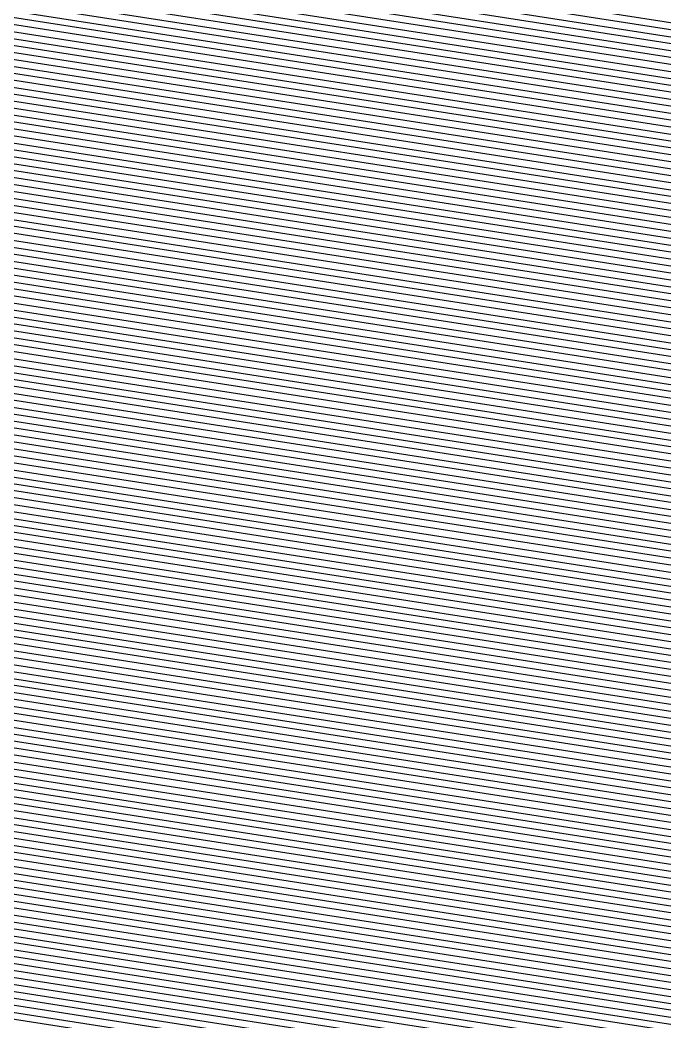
# Model space of a CAD drawing. Extents: x 7084 to 11035, y 13750 to 16729.
# Drawn here: x 8662.1 to 8705.5, y 13933.3 to 14000.7 of the extents above; entities that cross this region are included whole.
import ezdxf

# ---------------------------------------------------------------- set-up
doc = ezdxf.new("R2010")
doc.units = 0
doc.layers.add('Default', color=7, linetype='Continuous')

msp = doc.modelspace()

# ---------------------------------------------------------------- linework, layer by layer
at = {"layer": 'Default'}
for points in [[(10309.457, 16356.709), (10497.979, 16341.82), (10716.267, 16039.082), (10759.132, 15991.714), (10858.354, 15897.418), (10962.537, 15540.089), (10983.97, 15490.933), (10924.437, 15083.974), (10921.758, 15017.837), (10827.497, 14233.696), (10800.706, 14106.784), (10686.601, 13952.934), (10643.735, 13898.416), (10430.408, 13784.269), (10023.598, 13828.935), (9989.663, 13913.841), (9891.43, 13878.091), (9544.153, 13873.128), (9510.218, 13838.272), (9019.07, 13887.901), (8897.617, 13907.563), (8227.87, 14011.785)], [(10096.152, 16308.161), (10195.057, 16272.526), (10311.335, 16345.226), (10495.442, 16330.686), (10708.618, 16035.038), (10756.093, 15982.576), (10852.991, 15890.49), (10954.734, 15541.528), (10978.471, 15487.087), (10920.332, 15089.658), (10917.365, 15016.41), (10825.312, 14250.633), (10795.64, 14110.075), (10684.207, 13959.828), (10636.733, 13899.447), (10428.401, 13787.973), (10031.119, 13831.593), (9993.535, 13925.629), (9884.739, 13886.035), (9545.595, 13881.188), (9508.011, 13842.584), (9028.365, 13891.051), (8893.853, 13912.828), (8239.79, 14014.608)], [(10312.462, 16338.337), (10493.92, 16324.006), (10704.029, 16032.612), (10754.269, 15977.094), (10849.773, 15886.332), (10950.052, 15542.392), (10975.172, 15484.779), (10917.87, 15093.069), (10914.73, 15015.553), (10824.001, 14260.796), (10792.601, 14112.049), (10682.771, 13963.964), (10632.531, 13900.066), (10427.197, 13790.196), (10035.631, 13833.189), (9995.858, 13932.702), (9880.724, 13890.802), (9546.46, 13886.025), (9506.686, 13845.172), (9033.942, 13892.941), (8891.595, 13915.986), (8246.943, 14016.302)], [(8320.851, 14033.809), (8868.256, 13948.626), (9091.571, 13912.472), (9493.001, 13871.909), (9555.398, 13935.999), (9839.238, 13940.055), (10019.861, 14005.789), (10082.258, 13849.672), (10414.756, 13813.165), (10589.114, 13906.46), (10667.931, 14006.704), (10761.193, 14132.451), (10810.454, 14365.805), (10887.496, 15006.707), (10892.422, 15128.314), (10941.08, 15460.933), (10901.672, 15551.317), (10816.52, 15843.374), (10735.423, 15920.444), (10656.606, 16007.541), (10478.192, 16254.978), (10324.108, 16267.147)], [(10054.198, 16254.787), (10234.725, 16189.745), (10327.301, 16247.627), (10473.88, 16236.05), (10643.602, 16000.667), (10730.255, 15904.911), (10807.402, 15831.595), (10888.406, 15553.765), (10931.732, 15454.395), (10885.444, 15137.978), (10880.029, 15004.281), (10806.739, 14394.598), (10752.581, 14138.045), (10663.862, 14018.423), (10577.21, 13908.214), (10411.344, 13819.463), (10095.042, 13854.191), (10026.442, 14025.829), (9827.863, 13953.561), (9557.849, 13949.702), (9489.249, 13879.24), (9107.373, 13917.827), (8861.856, 13957.575), (8341.116, 14038.609)], [(10049.262, 16248.508), (10239.391, 16180.007), (10329.179, 16236.144), (10471.343, 16224.917), (10635.954, 15996.623), (10727.216, 15895.774), (10802.039, 15824.666), (10880.603, 15555.204), (10926.234, 15450.549), (10881.34, 15143.662), (10875.636, 15002.854), (10804.554, 14411.535), (10747.515, 14141.335), (10661.469, 14025.317), (10570.207, 13909.245), (10409.337, 13823.167), (10102.563, 13856.85), (10030.314, 14037.617), (9821.172, 13961.505), (9559.291, 13957.762), (9487.042, 13883.552), (9116.668, 13920.978), (8858.092, 13962.84), (8353.036, 14041.433)], [(8214.757, 14008.679), (8901.758, 13901.773), (9008.845, 13884.436), (9512.646, 13833.528), (9542.567, 13864.262), (9898.79, 13869.352), (9985.405, 13900.874), (10015.326, 13826.01), (10432.616, 13780.194), (10651.438, 13897.281), (10689.234, 13945.351), (10806.278, 14103.165), (10829.9, 14215.066), (10926.589, 15019.406), (10928.952, 15077.721), (10990.018, 15495.163), (10971.121, 15538.505), (10864.254, 15905.04), (10762.476, 16001.764), (10724.68, 16043.53)], [(8323.235, 14034.374), (8867.503, 13949.679), (9093.43, 13913.102), (9492.56, 13872.771), (9555.687, 13937.611), (9837.9, 13941.644), (10020.635, 14008.147), (10083.762, 13850.203), (10414.354, 13813.906), (10587.714, 13906.667), (10667.453, 14008.083), (10760.18, 14133.109), (10810.017, 14369.193), (10886.617, 15006.421), (10891.601, 15129.451), (10939.98, 15460.164), (10900.111, 15551.605), (10815.447, 15841.988), (10734.815, 15918.617), (10655.076, 16006.732)], [(10758.22, 15988.972), (10856.745, 15895.34), (10960.196, 15540.521), (10982.32, 15489.779), (10923.205, 15085.679), (10920.44, 15017.409), (10826.841, 14238.778), (10799.186, 14107.772), (10685.883, 13955.002), (10641.634, 13898.725), (10429.806, 13785.38), (10025.854, 13829.732), (9990.825, 13917.377), (9889.422, 13880.474), (9544.586, 13875.546), (9509.556, 13839.566), (9021.858, 13888.846), (8896.488, 13909.143), (8231.446, 14012.632)], [(8243.366, 14015.455), (8892.724, 13914.407), (9031.153, 13891.996), (9507.349, 13843.878), (9546.027, 13883.607), (9882.731, 13888.418), (9994.696, 13929.166), (10033.375, 13832.391), (10427.799, 13789.085), (10634.632, 13899.756), (10683.489, 13961.896), (10794.12, 14111.062), (10824.656, 14255.715), (10916.047, 15015.982), (10919.101, 15091.364), (10976.822, 15485.933), (10952.393, 15541.96), (10851.382, 15888.411), (10755.181, 15979.835)], [(10754.573, 15978.008), (10850.309, 15887.025), (10950.832, 15542.248), (10975.722, 15485.164), (10918.28, 15092.501), (10915.169, 15015.696), (10824.219, 14259.102), (10793.107, 14111.72), (10683.01, 13963.275), (10633.231, 13899.963), (10427.398, 13789.826), (10034.879, 13832.923), (9995.47, 13931.523), (9881.393, 13890.007), (9546.316, 13885.219), (9506.907, 13844.741), (9033.012, 13892.626), (8891.971, 13915.46), (8245.751, 14016.02)], [(8261.247, 14019.691), (8887.077, 13922.304), (9045.096, 13896.721), (9504.038, 13850.347), (9548.19, 13895.697), (9872.694, 13900.335), (10000.503, 13946.848), (10044.656, 13836.379), (10424.789, 13794.642), (10624.128, 13901.304), (10679.899, 13972.236), (10786.522, 14115.998), (10821.379, 14281.12), (10909.459, 15013.841), (10912.944, 15099.891), (10968.574, 15480.164), (10940.688, 15544.119), (10843.337, 15878.018), (10750.621, 15966.13)], [(8269.592, 14021.667), (8884.442, 13925.989), (9051.602, 13898.927), (9502.493, 13853.365), (9549.199, 13901.339), (9868.01, 13905.896), (10003.213, 13955.1), (10049.92, 13838.24), (10423.385, 13797.235), (10619.226, 13902.025), (10678.223, 13977.062), (10782.976, 14118.301), (10819.849, 14292.976), (10906.384, 15012.842), (10910.071, 15103.87), (10964.724, 15477.471), (10935.226, 15545.127), (10839.582, 15873.167), (10748.493, 15959.734)], [(10740.286, 15935.063), (10825.101, 15854.46), (10914.157, 15549.014), (10949.878, 15467.087), (10898.989, 15119.218), (10894.524, 15008.99), (10813.95, 14338.706), (10769.298, 14127.186), (10671.761, 13995.675), (10600.319, 13904.81), (10417.966, 13807.237), (10070.225, 13845.418), (10013.666, 13986.928), (9849.944, 13927.345), (9553.092, 13923.103), (9496.533, 13865.009), (9076.699, 13907.432), (8874.279, 13940.203), (8301.778, 14029.291)], [(10870.69, 15913.355), (10980.485, 15536.778), (10996.617, 15499.779), (10933.877, 15070.899), (10931.86, 15021.119), (10832.522, 14194.741), (10812.357, 14099.216), (10692.106, 13937.079), (10659.841, 13896.043), (10435.024, 13775.748), (10006.301, 13822.82), (9980.759, 13886.728), (9906.82, 13859.819), (9540.837, 13854.589), (9515.295, 13828.353), (8997.691, 13880.656), (8906.275, 13895.455), (8200.452, 14005.29)], [(8201.644, 14005.573), (8905.899, 13895.982), (8998.621, 13880.971), (9515.074, 13828.785), (9540.981, 13855.395), (9906.151, 13860.614), (9981.146, 13887.907), (10007.053, 13823.086), (10434.823, 13776.118), (10659.141, 13896.147), (10691.866, 13937.768), (10811.851, 14099.545), (10832.304, 14196.435), (10931.421, 15020.976), (10933.467, 15071.468), (10996.067, 15499.394), (10979.704, 15536.922), (10870.154, 15912.662)], [(10869.617, 15911.969), (10978.924, 15537.066), (10995.517, 15499.009), (10933.056, 15072.036), (10930.982, 15020.833), (10832.085, 14198.129), (10811.344, 14099.874), (10691.627, 13938.458), (10658.441, 13896.25), (10434.622, 13776.489), (10007.805, 13823.352), (9981.533, 13889.085), (9905.481, 13861.408), (9541.126, 13856.201), (9514.853, 13829.216), (8999.55, 13881.286), (8905.523, 13896.508), (8202.836, 14005.855)], [(10869.081, 15911.276), (10978.144, 15537.21), (10994.967, 15498.625), (10932.646, 15072.605), (10930.543, 15020.69), (10831.867, 14199.822), (10810.837, 14100.203), (10691.388, 13939.147), (10657.741, 13896.353), (10434.422, 13776.859), (10008.557, 13823.618), (9981.92, 13890.264), (9904.812, 13862.203), (9541.27, 13857.007), (9514.633, 13829.647), (9000.48, 13881.601), (8905.146, 13897.035), (8204.028, 14006.137)], [(8205.22, 14006.42), (8904.77, 13897.561), (9001.409, 13881.916), (9514.412, 13830.078), (9541.414, 13857.813), (9904.143, 13862.997), (9982.307, 13891.443), (10009.31, 13823.884), (10434.221, 13777.23), (10657.04, 13896.456), (10691.148, 13939.836), (10810.331, 14100.532), (10831.648, 14201.516), (10930.103, 15020.548), (10932.235, 15073.173), (10994.417, 15498.24), (10977.363, 15537.354), (10868.545, 15910.583)], [(10868.008, 15909.89), (10976.583, 15537.497), (10993.867, 15497.855), (10931.825, 15073.742), (10929.664, 15020.405), (10831.43, 14203.21), (10809.824, 14100.861), (10690.909, 13940.526), (10656.34, 13896.559), (10434.02, 13777.6), (10010.062, 13824.149), (9982.695, 13892.622), (9903.474, 13863.791), (9541.558, 13858.619), (9514.191, 13830.51), (9002.339, 13882.231), (8904.393, 13898.087), (8206.412, 14006.702)], [(10867.472, 15909.197), (10975.803, 15537.641), (10993.318, 15497.471), (10931.414, 15074.31), (10929.225, 15020.262), (10831.211, 14204.904), (10809.318, 14101.19), (10690.67, 13941.215), (10655.64, 13896.662), (10433.82, 13777.971), (10010.814, 13824.415), (9983.082, 13893.801), (9902.805, 13864.586), (9541.702, 13859.425), (9513.97, 13830.941), (9003.268, 13882.546), (8904.017, 13898.614), (8207.605, 14006.984)], [(10866.399, 15907.812), (10974.242, 15537.929), (10992.218, 15496.702), (10930.593, 15075.447), (10928.346, 15019.977), (10830.774, 14208.291), (10808.305, 14101.849), (10690.191, 13942.594), (10654.239, 13896.869), (10433.418, 13778.712), (10012.318, 13824.947), (9983.856, 13896.158), (9901.467, 13866.175), (9541.991, 13861.037), (9513.529, 13831.803), (9005.127, 13883.176), (8903.264, 13899.667), (8209.989, 14007.549)], [(10865.863, 15907.119), (10973.462, 15538.073), (10991.668, 15496.317), (10930.183, 15076.015), (10927.907, 15019.834), (10830.556, 14209.985), (10807.798, 14102.178), (10689.952, 13943.283), (10653.539, 13896.972), (10433.218, 13779.082), (10013.07, 13825.213), (9984.243, 13897.337), (9900.798, 13866.969), (9542.135, 13861.843), (9513.308, 13832.235), (9006.057, 13883.491), (8902.888, 13900.193), (8211.181, 14007.831)], [(8212.373, 14008.114), (8902.511, 13900.72), (9006.986, 13883.806), (9513.087, 13832.666), (9542.279, 13862.65), (9900.128, 13867.764), (9984.63, 13898.516), (10013.822, 13825.479), (10433.017, 13779.453), (10652.839, 13897.075), (10689.712, 13943.972), (10807.291, 14102.507), (10830.337, 14211.678), (10927.468, 15019.692), (10929.773, 15076.584), (10991.118, 15495.932), (10972.681, 15538.217), (10865.326, 15906.426)], [(10864.79, 15905.733), (10971.901, 15538.361), (10990.568, 15495.548), (10929.362, 15077.152), (10927.029, 15019.549), (10830.119, 14213.372), (10806.785, 14102.836), (10689.473, 13944.662), (10652.138, 13897.178), (10432.816, 13779.823), (10014.574, 13825.745), (9985.017, 13899.695), (9899.459, 13868.558), (9542.423, 13863.456), (9512.867, 13833.097), (9007.916, 13884.121), (8902.135, 13901.246), (8213.565, 14008.396)], [(10863.717, 15904.347), (10970.34, 15538.649), (10989.468, 15494.779), (10928.541, 15078.289), (10926.15, 15019.264), (10829.682, 14216.759), (10805.772, 14103.494), (10688.994, 13946.041), (10650.738, 13897.384), (10432.415, 13780.564), (10016.078, 13826.276), (9985.792, 13902.053), (9898.121, 13870.147), (9542.711, 13865.068), (9512.425, 13833.959), (9009.775, 13884.751), (8901.382, 13902.299), (8215.949, 14008.961)], [(8217.141, 14009.243), (8901.005, 13902.825), (9010.704, 13885.066), (9512.205, 13834.391), (9542.856, 13865.874), (9897.452, 13870.941), (9986.179, 13903.231), (10016.83, 13826.542), (10432.214, 13780.935), (10650.038, 13897.487), (10688.755, 13946.73), (10805.265, 14103.823), (10829.463, 14218.453), (10925.711, 15019.121), (10928.131, 15078.858), (10988.919, 15494.394), (10969.56, 15538.793), (10863.181, 15903.654)], [(10862.108, 15902.268), (10967.999, 15539.081), (10987.819, 15493.625), (10927.31, 15079.995), (10924.832, 15018.835), (10829.026, 14221.841), (10804.252, 14104.481), (10688.276, 13948.109), (10648.637, 13897.694), (10431.813, 13781.675), (10018.334, 13827.074), (9986.953, 13905.589), (9896.114, 13872.53), (9543.144, 13867.486), (9511.763, 13835.253), (9012.563, 13885.696), (8900.252, 13903.878), (8219.525, 14009.808)], [(8221.909, 14010.373), (8899.5, 13904.931), (9014.422, 13886.326), (9511.322, 13836.116), (9543.432, 13869.098), (9894.775, 13874.119), (9987.727, 13907.947), (10019.838, 13827.606), (10431.412, 13782.416), (10647.237, 13897.9), (10687.797, 13949.487), (10803.239, 14105.139), (10828.589, 14225.228), (10923.954, 15018.55), (10926.489, 15081.132), (10986.719, 15492.856), (10966.439, 15539.369), (10861.036, 15900.883)], [(8223.101, 14010.655), (8899.123, 13905.458), (9015.352, 13886.641), (9511.101, 13836.547), (9543.576, 13869.904), (9894.106, 13874.913), (9988.115, 13909.126), (10020.59, 13827.871), (10431.211, 13782.787), (10646.536, 13898.003), (10687.558, 13950.177), (10802.732, 14105.468), (10828.371, 14226.922), (10923.515, 15018.407), (10926.079, 15081.7), (10986.169, 15492.471), (10965.658, 15539.513), (10860.499, 15900.19)], [(10859.963, 15899.497), (10964.878, 15539.657), (10985.619, 15492.086), (10925.668, 15082.268), (10923.075, 15018.265), (10828.152, 14228.615), (10802.226, 14105.797), (10687.319, 13950.866), (10645.836, 13898.106), (10431.01, 13783.157), (10021.342, 13828.137), (9988.502, 13910.304), (9893.437, 13875.708), (9543.721, 13870.71), (9510.88, 13836.978), (9016.281, 13886.956), (8898.747, 13905.984), (8224.293, 14010.937)], [(8225.485, 14011.22), (8898.37, 13906.511), (9017.211, 13887.271), (9510.659, 13837.409), (9543.865, 13871.516), (9892.768, 13876.502), (9988.889, 13911.483), (10022.094, 13828.403), (10430.809, 13783.528), (10645.136, 13898.209), (10687.079, 13951.555), (10801.719, 14106.126), (10827.934, 14230.309), (10922.636, 15018.122), (10925.258, 15082.837), (10985.07, 15491.702), (10964.098, 15539.801), (10859.427, 15898.804)], [(8226.678, 14011.502), (8897.994, 13907.037), (9018.14, 13887.586), (9510.439, 13837.841), (9544.009, 13872.322), (9892.099, 13877.297), (9989.276, 13912.662), (10022.846, 13828.669), (10430.609, 13783.898), (10644.435, 13898.312), (10686.84, 13952.245), (10801.212, 14106.455), (10827.715, 14232.003), (10922.197, 15017.979), (10924.847, 15083.405), (10984.52, 15491.317), (10963.317, 15539.945), (10858.89, 15898.111)], [(10856.209, 15894.647), (10959.416, 15540.665), (10981.77, 15489.394), (10922.795, 15086.248), (10920.001, 15017.266), (10826.623, 14240.471), (10798.68, 14108.101), (10685.643, 13955.692), (10640.934, 13898.828), (10429.605, 13785.751), (10026.607, 13829.998), (9991.212, 13918.556), (9888.753, 13881.269), (9544.73, 13876.352), (9509.335, 13839.997), (9022.788, 13889.161), (8896.112, 13909.669), (8232.638, 14012.914)], [(10854.063, 15891.875), (10956.294, 15541.24), (10979.571, 15487.856), (10921.153, 15088.522), (10918.244, 15016.695), (10825.749, 14247.246), (10796.653, 14109.417), (10684.686, 13958.449), (10638.133, 13899.241), (10428.803, 13787.232), (10029.615, 13831.062), (9992.76, 13923.271), (9886.077, 13884.446), (9545.307, 13879.576), (9508.452, 13841.722), (9026.506, 13890.421), (8894.606, 13911.775), (8237.406, 14014.043)], [(8238.598, 14014.326), (8894.23, 13912.301), (9027.435, 13890.736), (9508.231, 13842.153), (9545.451, 13880.382), (9885.408, 13885.241), (9993.148, 13924.45), (10030.367, 13831.328), (10428.602, 13787.603), (10637.433, 13899.344), (10684.447, 13959.138), (10796.147, 14109.746), (10825.53, 14248.94), (10917.804, 15016.552), (10920.743, 15089.09), (10979.021, 15487.471), (10955.514, 15541.384), (10853.527, 15891.182)], [(8240.982, 14014.891), (8893.477, 13913.354), (9029.294, 13891.366), (9507.79, 13843.016), (9545.739, 13881.994), (9884.069, 13886.83), (9993.922, 13926.808), (10031.871, 13831.859), (10428.201, 13788.344), (10636.032, 13899.55), (10683.968, 13960.517), (10795.134, 14110.404), (10825.093, 14252.327), (10916.926, 15016.267), (10919.922, 15090.227), (10977.921, 15486.702), (10953.953, 15541.672), (10852.454, 15889.797)], [(8244.559, 14015.738), (8892.347, 13914.934), (9032.083, 13892.311), (9507.128, 13844.309), (9546.172, 13884.413), (9882.062, 13889.213), (9995.083, 13930.344), (10034.127, 13832.657), (10427.599, 13789.455), (10633.931, 13899.86), (10683.25, 13962.585), (10793.614, 14111.391), (10824.438, 14257.408), (10915.608, 15015.839), (10918.691, 15091.932), (10976.272, 15485.548), (10951.613, 15542.104), (10850.845, 15887.718)], [(8250.519, 14017.149), (8890.465, 13917.566), (9036.73, 13893.886), (9506.024, 13846.466), (9546.892, 13888.443), (9878.716, 13893.185), (9997.019, 13936.238), (10037.887, 13833.986), (10426.595, 13791.307), (10630.43, 13900.375), (10682.053, 13966.032), (10791.081, 14113.036), (10823.345, 14265.877), (10913.412, 15015.125), (10916.638, 15094.775), (10973.522, 15483.625), (10947.711, 15542.824), (10848.164, 15884.254)], [(10847.627, 15883.561), (10946.931, 15542.968), (10972.972, 15483.241), (10916.228, 15095.343), (10912.973, 15014.983), (10823.127, 14267.571), (10790.574, 14113.366), (10681.814, 13966.721), (10629.73, 13900.478), (10426.395, 13791.678), (10038.639, 13834.252), (9997.406, 13937.417), (9878.047, 13893.979), (9547.037, 13889.249), (9505.804, 13846.897), (9037.66, 13894.201), (8890.089, 13918.092), (8251.711, 14017.432)], [(10847.091, 15882.868), (10946.15, 15543.112), (10972.423, 15482.856), (10915.817, 15095.912), (10912.533, 15014.84), (10822.908, 14269.264), (10790.068, 14113.695), (10681.574, 13967.411), (10629.03, 13900.582), (10426.194, 13792.048), (10039.391, 13834.518), (9997.793, 13938.596), (9877.378, 13894.774), (9547.181, 13890.055), (9505.583, 13847.328), (9038.589, 13894.516), (8889.712, 13918.619), (8252.903, 14017.714)], [(8254.095, 14017.997), (8889.336, 13919.145), (9039.519, 13894.831), (9505.362, 13847.759), (9547.325, 13890.861), (9876.709, 13895.568), (9998.18, 13939.775), (10040.143, 13834.784), (10425.993, 13792.419), (10628.329, 13900.685), (10681.335, 13968.1), (10789.561, 14114.024), (10822.69, 14270.958), (10912.094, 15014.697), (10915.407, 15096.48), (10971.873, 15482.471), (10945.37, 15543.256), (10846.555, 15882.175)], [(10846.018, 15881.482), (10944.59, 15543.4), (10971.323, 15482.087), (10914.997, 15097.048), (10911.655, 15014.555), (10822.471, 14272.652), (10789.055, 14114.353), (10681.096, 13968.789), (10627.629, 13900.788), (10425.793, 13792.789), (10040.895, 13835.05), (9998.568, 13940.954), (9876.04, 13896.363), (9547.469, 13891.667), (9505.141, 13848.19), (9040.448, 13895.146), (8888.96, 13919.671), (8255.287, 14018.279)], [(10844.946, 15880.096), (10943.029, 15543.688), (10970.223, 15481.318), (10914.176, 15098.185), (10910.776, 15014.269), (10822.034, 14276.039), (10788.042, 14115.011), (10680.617, 13970.168), (10626.228, 13900.994), (10425.391, 13793.53), (10042.399, 13835.581), (9999.342, 13943.311), (9874.702, 13897.951), (9547.757, 13893.279), (9504.7, 13849.053), (9042.307, 13895.776), (8888.207, 13920.724), (8257.671, 14018.844)], [(8258.863, 14019.126), (8887.83, 13921.251), (9043.237, 13896.091), (9504.479, 13849.484), (9547.902, 13894.085), (9874.033, 13898.746), (9999.729, 13944.49), (10043.151, 13835.847), (10425.191, 13793.901), (10625.528, 13901.097), (10680.378, 13970.858), (10787.535, 14115.34), (10821.816, 14277.733), (10910.337, 15014.127), (10913.765, 15098.754), (10969.673, 15480.933), (10942.249, 15543.832), (10844.409, 15879.403)], [(8260.055, 14019.408), (8887.454, 13921.777), (9044.166, 13896.406), (9504.258, 13849.915), (9548.046, 13894.891), (9873.363, 13899.54), (10000.116, 13945.669), (10043.903, 13836.113), (10424.99, 13794.271), (10624.828, 13901.2), (10680.138, 13971.547), (10787.028, 14115.669), (10821.597, 14279.426), (10909.898, 15013.984), (10913.355, 15099.322), (10969.123, 15480.548), (10941.468, 15543.976), (10843.873, 15878.711)], [(10842.8, 15877.325), (10939.908, 15544.263), (10968.024, 15479.779), (10912.534, 15100.459), (10909.019, 15013.698), (10821.16, 14282.814), (10786.015, 14116.327), (10679.659, 13972.926), (10623.427, 13901.407), (10424.589, 13795.012), (10045.408, 13836.645), (10000.89, 13948.027), (9872.025, 13901.129), (9548.334, 13896.503), (9503.817, 13850.778), (9046.025, 13897.036), (8886.701, 13922.83), (8262.439, 14019.973)], [(8263.632, 14020.255), (8886.325, 13923.357), (9046.955, 13897.351), (9503.596, 13851.209), (9548.478, 13897.309), (9871.356, 13901.923), (10001.278, 13949.206), (10046.16, 13836.911), (10424.388, 13795.383), (10622.727, 13901.51), (10679.42, 13973.615), (10785.509, 14116.656), (10820.942, 14284.508), (10908.58, 15013.556), (10912.123, 15101.028), (10967.474, 15479.394), (10939.127, 15544.407), (10842.264, 15876.632)], [(10841.728, 15875.939), (10938.347, 15544.551), (10966.924, 15479.01), (10911.713, 15101.596), (10908.141, 15013.413), (10820.723, 14286.201), (10785.002, 14116.985), (10679.181, 13974.304), (10622.027, 13901.613), (10424.187, 13795.753), (10046.912, 13837.176), (10001.665, 13950.384), (9870.687, 13902.718), (9548.622, 13898.115), (9503.376, 13851.64), (9047.884, 13897.666), (8885.948, 13923.883), (8264.824, 14020.538)], [(10841.191, 15875.246), (10937.567, 15544.695), (10966.374, 15478.625), (10911.302, 15102.165), (10907.702, 15013.27), (10820.505, 14287.895), (10784.495, 14117.314), (10678.941, 13974.994), (10621.327, 13901.716), (10423.987, 13796.123), (10047.664, 13837.442), (10002.052, 13951.563), (9870.018, 13903.512), (9548.767, 13898.921), (9503.155, 13852.072), (9048.814, 13897.981), (8885.572, 13924.409), (8266.016, 14020.82)], [(8267.208, 14021.103), (8885.195, 13924.936), (9049.743, 13898.296), (9502.934, 13852.503), (9548.911, 13899.727), (9869.349, 13904.307), (10002.439, 13952.742), (10048.416, 13837.708), (10423.786, 13796.494), (10620.626, 13901.819), (10678.702, 13975.683), (10783.989, 14117.643), (10820.286, 14289.589), (10907.262, 15013.128), (10910.892, 15102.733), (10965.824, 15478.241), (10936.786, 15544.839), (10840.655, 15874.553)], [(8268.4, 14021.385), (8884.819, 13925.462), (9050.673, 13898.612), (9502.713, 13852.934), (9549.055, 13900.533), (9868.68, 13905.101), (10002.826, 13953.921), (10049.168, 13837.974), (10423.585, 13796.864), (10619.926, 13901.922), (10678.463, 13976.372), (10783.482, 14117.972), (10820.068, 14291.282), (10906.823, 15012.985), (10910.482, 15103.302), (10965.274, 15477.856), (10936.006, 15544.983), (10840.119, 15873.86)], [(8270.784, 14021.95), (8884.066, 13926.515), (9052.532, 13899.242), (9502.272, 13853.797), (9549.343, 13902.145), (9867.341, 13906.69), (10003.601, 13956.279), (10050.672, 13838.506), (10423.184, 13797.605), (10618.526, 13902.129), (10677.984, 13977.751), (10782.469, 14118.63), (10819.631, 14294.67), (10905.945, 15012.7), (10909.661, 15104.438), (10964.175, 15477.087), (10934.445, 15545.271), (10839.046, 15872.475)], [(8271.976, 14022.232), (8883.69, 13927.042), (9053.461, 13899.557), (9502.051, 13854.228), (9549.487, 13902.952), (9866.672, 13907.484), (10003.988, 13957.457), (10051.424, 13838.772), (10422.983, 13797.976), (10617.825, 13902.232), (10677.745, 13978.441), (10781.963, 14118.959), (10819.412, 14296.363), (10905.505, 15012.557), (10909.25, 15105.007), (10963.625, 15476.702), (10933.665, 15545.415), (10838.51, 15871.782)], [(10836.901, 15869.703), (10931.324, 15545.847), (10961.975, 15475.548), (10908.019, 15106.712), (10904.188, 15012.129), (10818.757, 14301.445), (10780.443, 14119.947), (10677.027, 13980.509), (10615.724, 13902.541), (10422.381, 13799.087), (10053.68, 13839.569), (10005.149, 13960.994), (9864.665, 13909.868), (9549.92, 13905.37), (9501.389, 13855.522), (9056.25, 13900.502), (8882.56, 13928.621), (8275.552, 14023.079)], [(10835.828, 15868.317), (10929.763, 15546.135), (10960.875, 15474.779), (10907.198, 15107.849), (10903.309, 15011.843), (10818.32, 14304.832), (10779.43, 14120.605), (10676.548, 13981.887), (10614.324, 13902.747), (10421.98, 13799.828), (10055.184, 13840.101), (10005.923, 13963.351), (9863.327, 13911.456), (9550.208, 13906.982), (9500.948, 13856.384), (9058.109, 13901.132), (8881.807, 13929.674), (8277.936, 14023.644)], [(10835.292, 15867.624), (10928.983, 15546.279), (10960.326, 15474.395), (10906.788, 15108.418), (10902.87, 15011.701), (10818.101, 14306.526), (10778.923, 14120.934), (10676.309, 13982.577), (10613.624, 13902.851), (10421.779, 13800.199), (10055.936, 13840.367), (10006.311, 13964.53), (9862.657, 13912.251), (9550.352, 13907.788), (9500.727, 13856.815), (9059.038, 13901.447), (8881.431, 13930.2), (8279.128, 14023.926)], [(10834.755, 15866.932), (10928.203, 15546.423), (10959.776, 15474.01), (10906.377, 15108.986), (10902.431, 15011.558), (10817.883, 14308.219), (10778.417, 14121.263), (10676.069, 13983.266), (10612.923, 13902.954), (10421.578, 13800.569), (10056.688, 13840.633), (10006.698, 13965.709), (9861.988, 13913.045), (9550.497, 13908.594), (9500.506, 13857.247), (9059.968, 13901.762), (8881.054, 13930.727), (8280.32, 14024.208)], [(10833.683, 15865.546), (10926.642, 15546.711), (10958.676, 15473.241), (10905.556, 15110.123), (10901.552, 15011.273), (10817.446, 14311.607), (10777.403, 14121.921), (10675.591, 13984.645), (10611.523, 13903.16), (10421.177, 13801.31), (10058.192, 13841.164), (10007.472, 13968.067), (9860.65, 13914.634), (9550.785, 13910.206), (9500.065, 13858.109), (9061.827, 13902.392), (8880.302, 13931.78), (8282.705, 14024.773)], [(10833.146, 15864.853), (10925.862, 15546.855), (10958.126, 15472.856), (10905.146, 15110.692), (10901.113, 15011.13), (10817.227, 14313.3), (10776.897, 14122.25), (10675.351, 13985.334), (10610.823, 13903.263), (10420.976, 13801.68), (10058.944, 13841.43), (10007.859, 13969.246), (9859.981, 13915.429), (9550.929, 13911.012), (9499.844, 13858.54), (9062.756, 13902.707), (8879.925, 13932.306), (8283.897, 14025.056)], [(8286.281, 14025.62), (8879.172, 13933.359), (9064.615, 13903.337), (9499.403, 13859.403), (9551.217, 13912.624), (9858.643, 13917.017), (10008.633, 13971.603), (10060.448, 13841.962), (10420.575, 13802.421), (10609.422, 13903.469), (10674.873, 13986.713), (10775.884, 14122.908), (10816.79, 14316.688), (10900.234, 15010.845), (10904.325, 15111.828), (10957.026, 15472.087), (10924.301, 15547.143), (10832.074, 15863.467)], [(10830.465, 15861.388), (10921.96, 15547.574), (10955.377, 15470.933), (10903.094, 15113.534), (10898.917, 15010.417), (10816.135, 14321.769), (10774.364, 14123.895), (10674.154, 13988.781), (10607.321, 13903.779), (10419.973, 13803.533), (10062.705, 13842.759), (10009.795, 13975.14), (9856.635, 13919.401), (9551.65, 13915.042), (9498.74, 13860.697), (9067.404, 13904.282), (8878.043, 13934.938), (8289.857, 14026.467)], [(10829.928, 15860.696), (10921.18, 15547.718), (10954.827, 15470.549), (10902.683, 15114.102), (10898.477, 15010.274), (10815.916, 14323.463), (10773.857, 14124.224), (10673.915, 13989.47), (10606.621, 13903.882), (10419.772, 13803.903), (10063.457, 13843.025), (10010.182, 13976.319), (9855.966, 13920.195), (9551.794, 13915.848), (9498.52, 13861.128), (9068.333, 13904.597), (8877.667, 13935.465), (8291.049, 14026.75)], [(8294.625, 14027.597), (8876.537, 13937.044), (9071.122, 13905.542), (9497.857, 13862.422), (9552.227, 13918.266), (9853.959, 13922.578), (10011.343, 13979.855), (10065.713, 13843.823), (10419.17, 13805.015), (10604.52, 13904.191), (10673.197, 13991.538), (10772.338, 14125.211), (10815.261, 14328.544), (10897.16, 15009.846), (10901.452, 15115.808), (10953.177, 15469.395), (10918.839, 15548.15), (10828.319, 15858.617)], [(10827.783, 15857.924), (10918.059, 15548.294), (10952.627, 15469.01), (10901.041, 15116.376), (10896.72, 15009.703), (10815.042, 14330.237), (10771.831, 14125.541), (10672.958, 13992.228), (10603.82, 13904.295), (10418.97, 13805.385), (10066.465, 13844.089), (10011.731, 13981.034), (9853.29, 13923.373), (9552.371, 13919.072), (9497.637, 13862.853), (9072.051, 13905.857), (8876.161, 13937.57), (8295.817, 14027.879)], [(10827.247, 15857.231), (10917.278, 15548.438), (10952.078, 15468.626), (10900.631, 15116.945), (10896.281, 15009.56), (10814.824, 14331.931), (10771.325, 14125.87), (10672.718, 13992.917), (10603.12, 13904.398), (10418.769, 13805.755), (10067.217, 13844.355), (10012.118, 13982.213), (9852.621, 13924.167), (9552.515, 13919.878), (9497.416, 13863.284), (9072.981, 13906.172), (8875.784, 13938.097), (8297.009, 14028.162)], [(10826.71, 15856.538), (10916.498, 15548.582), (10951.528, 15468.241), (10900.22, 15117.513), (10895.842, 15009.418), (10814.605, 14333.625), (10770.818, 14126.199), (10672.479, 13993.606), (10602.419, 13904.501), (10418.568, 13806.126), (10067.969, 13844.62), (10012.505, 13983.391), (9851.951, 13924.962), (9552.659, 13920.684), (9497.195, 13863.715), (9073.91, 13906.487), (8875.408, 13938.623), (8298.201, 14028.444)], [(10826.174, 15855.845), (10915.718, 15548.726), (10950.978, 15467.856), (10899.81, 15118.081), (10895.402, 15009.275), (10814.387, 14335.319), (10770.311, 14126.528), (10672.24, 13994.296), (10601.719, 13904.604), (10418.368, 13806.496), (10068.721, 13844.886), (10012.892, 13984.57), (9851.282, 13925.756), (9552.803, 13921.49), (9496.975, 13864.146), (9074.84, 13906.802), (8875.032, 13939.15), (8299.393, 14028.726)], [(10825.637, 15855.153), (10914.937, 15548.87), (10950.428, 15467.472), (10899.4, 15118.65), (10894.963, 15009.132), (10814.168, 14337.012), (10769.805, 14126.857), (10672, 13994.985), (10601.019, 13904.707), (10418.167, 13806.867), (10069.473, 13845.152), (10013.279, 13985.749), (9850.613, 13926.55), (9552.948, 13922.296), (9496.754, 13864.578), (9075.769, 13907.117), (8874.655, 13939.676), (8300.586, 14029.009)], [(10824.565, 15853.767), (10913.377, 15549.158), (10949.328, 15466.703), (10898.579, 15119.787), (10894.085, 15008.847), (10813.731, 14340.4), (10768.792, 14127.515), (10671.522, 13996.364), (10599.618, 13904.913), (10417.766, 13807.608), (10070.977, 13845.684), (10014.053, 13988.107), (9849.275, 13928.139), (9553.236, 13923.909), (9496.312, 13865.44), (9077.629, 13907.747), (8873.902, 13940.729), (8302.97, 14029.573)], [(10824.028, 15853.074), (10912.596, 15549.302), (10948.778, 15466.318), (10898.168, 15120.355), (10893.645, 15008.704), (10813.513, 14342.093), (10768.285, 14127.844), (10671.282, 13997.053), (10598.918, 13905.016), (10417.565, 13807.978), (10071.729, 13845.95), (10014.441, 13989.286), (9848.606, 13928.934), (9553.38, 13924.715), (9496.092, 13865.871), (9078.558, 13908.062), (8873.526, 13941.256), (8304.162, 14029.856)], [(8305.354, 14030.138), (8873.149, 13941.782), (9079.488, 13908.377), (9495.871, 13866.303), (9553.524, 13925.521), (9847.937, 13929.728), (10014.828, 13990.464), (10072.481, 13846.216), (10417.364, 13808.349), (10598.218, 13905.12), (10671.043, 13997.743), (10767.778, 14128.173), (10813.294, 14343.787), (10893.206, 15008.562), (10897.758, 15120.924), (10948.228, 15465.933), (10911.816, 15549.446), (10823.492, 15852.381)], [(10822.956, 15851.688), (10911.036, 15549.59), (10947.679, 15465.549), (10897.347, 15121.492), (10892.767, 15008.419), (10813.076, 14345.481), (10767.272, 14128.502), (10670.804, 13998.432), (10597.517, 13905.223), (10417.164, 13808.719), (10073.233, 13846.481), (10015.215, 13991.643), (9847.268, 13930.522), (9553.668, 13926.327), (9495.65, 13866.734), (9080.417, 13908.692), (8872.773, 13942.308), (8306.546, 14030.42)], [(8307.738, 14030.703), (8872.397, 13942.835), (9081.347, 13909.007), (9495.429, 13867.165), (9553.813, 13927.133), (9846.598, 13931.317), (10015.602, 13992.822), (10073.985, 13846.747), (10416.963, 13809.09), (10596.817, 13905.326), (10670.564, 13999.121), (10766.765, 14128.831), (10812.857, 14347.174), (10892.328, 15008.276), (10896.937, 15122.061), (10947.129, 15465.164), (10910.255, 15549.734), (10822.419, 15850.995)], [(8313.698, 14032.115), (8870.514, 13945.467), (9085.994, 13910.582), (9494.326, 13869.321), (9554.533, 13931.163), (9843.253, 13935.289), (10017.538, 13998.716), (10077.745, 13848.077), (10415.96, 13810.942), (10593.316, 13905.842), (10669.367, 14002.568), (10764.232, 14130.476), (10811.765, 14355.643), (10890.131, 15007.563), (10894.885, 15124.903), (10944.379, 15463.241), (10906.354, 15550.454), (10819.738, 15847.531)], [(10819.201, 15846.838), (10905.573, 15550.597), (10943.83, 15462.856), (10894.474, 15125.471), (10889.692, 15007.42), (10811.546, 14357.337), (10763.726, 14130.805), (10669.128, 14003.257), (10592.616, 13905.945), (10415.759, 13811.312), (10078.497, 13848.342), (10017.925, 13999.895), (9842.584, 13936.083), (9554.678, 13931.969), (9494.105, 13869.753), (9086.924, 13910.897), (8870.138, 13945.993), (8314.89, 14032.397)], [(8317.274, 14032.962), (8869.385, 13947.046), (9088.783, 13911.527), (9493.664, 13870.615), (9554.966, 13933.581), (9841.245, 13937.672), (10018.699, 14002.253), (10080.002, 13848.874), (10415.358, 13812.053), (10591.215, 13906.151), (10668.649, 14004.636), (10762.713, 14131.464), (10811.109, 14360.724), (10888.814, 15007.135), (10893.653, 15126.608), (10942.73, 15462.087), (10904.013, 15550.885), (10818.129, 15845.452)], [(10817.056, 15844.066), (10902.452, 15551.173), (10941.63, 15461.318), (10892.832, 15127.745), (10887.935, 15006.849), (10810.672, 14364.111), (10761.7, 14132.122), (10668.171, 14006.015), (10589.814, 13906.357), (10414.956, 13812.794), (10081.506, 13849.406), (10019.474, 14004.61), (9839.907, 13939.261), (9555.254, 13935.193), (9493.222, 13871.478), (9090.642, 13912.157), (8868.632, 13948.099), (8319.659, 14033.526)], [(8322.043, 14034.091), (8867.879, 13949.152), (9092.501, 13912.787), (9492.781, 13872.34), (9555.543, 13936.805), (9838.569, 13940.85), (10020.248, 14006.968), (10083.01, 13849.938), (10414.555, 13813.535), (10588.414, 13906.564), (10667.692, 14007.394), (10760.686, 14132.78), (10810.235, 14367.499), (10887.057, 15006.564), (10892.012, 15128.882), (10940.53, 15460.549), (10900.891, 15551.461), (10815.983, 15842.681)], [(8326.811, 14035.221), (8866.374, 13951.258), (9096.219, 13914.047), (9491.898, 13874.065), (9556.119, 13940.029), (9835.892, 13944.028), (10021.796, 14011.683), (10086.018, 13851.001), (10413.752, 13815.017), (10585.613, 13906.976), (10666.735, 14010.151), (10758.66, 14134.096), (10809.361, 14374.274), (10885.3, 15005.993), (10890.37, 15131.156), (10938.331, 15459.01), (10897.77, 15552.037), (10813.838, 15839.909)], [(8328.003, 14035.503), (8865.997, 13951.784), (9097.148, 13914.362), (9491.677, 13874.496), (9556.263, 13940.835), (9835.223, 13944.822), (10022.184, 14012.862), (10086.77, 13851.267), (10413.552, 13815.387), (10584.913, 13907.079), (10666.495, 14010.84), (10758.154, 14134.425), (10809.143, 14375.967), (10884.86, 15005.85), (10889.959, 15131.725), (10937.781, 15458.626), (10896.99, 15552.181), (10813.302, 15839.216)], [(10812.765, 15838.523), (10896.209, 15552.325), (10937.231, 15458.241), (10889.549, 15132.293), (10884.421, 15005.708), (10808.924, 14377.661), (10757.647, 14134.754), (10666.256, 14011.53), (10584.212, 13907.182), (10413.351, 13815.758), (10087.522, 13851.533), (10022.571, 14014.041), (9834.554, 13945.616), (9556.408, 13941.641), (9491.456, 13874.928), (9098.078, 13914.677), (8865.621, 13952.311), (8329.195, 14035.785)], [(8330.387, 14036.068), (8865.244, 13952.837), (9099.007, 13914.992), (9491.236, 13875.359), (9556.552, 13942.447), (9833.885, 13946.411), (10022.958, 14015.22), (10088.274, 13851.799), (10413.15, 13816.128), (10583.512, 13907.286), (10666.017, 14012.219), (10757.14, 14135.083), (10808.706, 14379.355), (10883.982, 15005.565), (10889.138, 15132.861), (10936.681, 15457.857), (10895.429, 15552.469), (10812.229, 15837.831)], [(10811.693, 15837.138), (10894.649, 15552.613), (10936.131, 15457.472), (10888.728, 15133.43), (10883.543, 15005.422), (10808.487, 14381.048), (10756.634, 14135.412), (10665.777, 14012.909), (10582.812, 13907.389), (10412.95, 13816.499), (10089.026, 13852.064), (10023.345, 14016.399), (9833.216, 13947.205), (9556.696, 13943.254), (9491.015, 13875.79), (9099.937, 13915.307), (8864.868, 13953.364), (8331.579, 14036.35)], [(8332.771, 14036.632), (8864.491, 13953.89), (9100.866, 13915.622), (9490.794, 13876.221), (9556.84, 13944.06), (9832.547, 13948), (10023.732, 14017.577), (10089.778, 13852.33), (10412.749, 13816.869), (10582.112, 13907.492), (10665.538, 14013.598), (10756.127, 14135.741), (10808.269, 14382.742), (10883.103, 15005.28), (10888.318, 15133.998), (10935.582, 15457.087), (10893.868, 15552.757), (10811.156, 15836.445)], [(10810.084, 15835.059), (10892.308, 15553.045), (10934.482, 15456.318), (10887.497, 15135.135), (10882.225, 15004.994), (10807.832, 14386.13), (10755.114, 14136.399), (10665.059, 14014.977), (10580.711, 13907.698), (10412.347, 13817.61), (10091.282, 13852.862), (10024.506, 14019.935), (9831.209, 13949.589), (9557.128, 13945.672), (9490.353, 13877.084), (9102.725, 13916.252), (8863.739, 13954.943), (8335.155, 14037.197)], [(10809.547, 15834.366), (10891.527, 15553.189), (10933.932, 15455.934), (10887.086, 15135.704), (10881.786, 15004.852), (10807.613, 14387.823), (10754.608, 14136.728), (10664.82, 14015.666), (10580.011, 13907.801), (10412.147, 13817.981), (10092.034, 13853.128), (10024.894, 14021.114), (9830.539, 13950.383), (9557.273, 13946.478), (9490.132, 13877.515), (9103.655, 13916.567), (8863.362, 13955.469), (8336.347, 14037.479)], [(10808.475, 15832.98), (10889.967, 15553.477), (10932.832, 15455.164), (10886.265, 15136.841), (10880.907, 15004.566), (10807.176, 14391.211), (10753.594, 14137.387), (10664.341, 14017.045), (10578.61, 13908.008), (10411.745, 13818.722), (10093.538, 13853.66), (10025.668, 14023.472), (9829.201, 13951.972), (9557.561, 13948.09), (9489.691, 13878.378), (9105.514, 13917.197), (8862.609, 13956.522), (8338.732, 14038.044)], [(10806.866, 15830.902), (10887.626, 15553.908), (10931.183, 15454.011), (10885.034, 15138.546), (10879.589, 15004.138), (10806.521, 14396.292), (10752.075, 14138.374), (10663.623, 14019.113), (10576.509, 13908.317), (10411.143, 13819.833), (10095.794, 13854.457), (10026.829, 14027.008), (9827.194, 13954.355), (9557.993, 13950.508), (9489.028, 13879.671), (9108.302, 13918.142), (8861.48, 13958.102), (8342.308, 14038.891)], [(10806.329, 15830.209), (10886.845, 15554.052), (10930.633, 15453.626), (10884.624, 15139.115), (10879.15, 15003.995), (10806.302, 14397.985), (10751.568, 14138.703), (10663.384, 14019.802), (10575.809, 13908.42), (10410.943, 13820.203), (10096.546, 13854.723), (10027.217, 14028.187), (9826.525, 13955.149), (9558.138, 13951.314), (9488.808, 13880.102), (9109.232, 13918.457), (8861.104, 13958.628), (8343.5, 14039.174)], [(10805.793, 15829.516), (10886.065, 15554.196), (10930.083, 15453.241), (10884.213, 15139.683), (10878.711, 15003.853), (10806.084, 14399.679), (10751.062, 14139.032), (10663.144, 14020.491), (10575.109, 13908.523), (10410.742, 13820.574), (10097.298, 13854.989), (10027.604, 14029.366), (9825.856, 13955.944), (9558.282, 13952.12), (9488.587, 13880.534), (9110.161, 13918.773), (8860.727, 13959.154), (8344.692, 14039.456)], [(10804.72, 15828.13), (10884.504, 15554.484), (10928.983, 15452.472), (10883.392, 15140.82), (10877.832, 15003.567), (10805.647, 14403.067), (10750.048, 14139.69), (10662.666, 14021.87), (10573.708, 13908.729), (10410.341, 13821.315), (10098.803, 13855.521), (10028.378, 14031.723), (9824.517, 13957.533), (9558.57, 13953.732), (9488.146, 13881.396), (9112.02, 13919.403), (8859.974, 13960.207), (8347.076, 14040.021)], [(10804.184, 15827.437), (10883.724, 15554.628), (10928.433, 15452.088), (10882.982, 15141.388), (10877.393, 15003.425), (10805.428, 14404.76), (10749.542, 14140.019), (10662.426, 14022.56), (10573.008, 13908.833), (10410.14, 13821.685), (10099.555, 13855.786), (10028.765, 14032.902), (9823.848, 13958.327), (9558.714, 13954.538), (9487.925, 13881.827), (9112.95, 13919.718), (8859.598, 13960.734), (8348.268, 14040.303)], [(10803.648, 15826.744), (10882.944, 15554.772), (10927.883, 15451.703), (10882.571, 15141.957), (10876.954, 15003.282), (10805.21, 14406.454), (10749.035, 14140.348), (10662.187, 14023.249), (10572.308, 13908.936), (10409.939, 13822.056), (10100.307, 13856.052), (10029.152, 14034.081), (9823.179, 13959.122), (9558.858, 13955.344), (9487.704, 13882.259), (9113.879, 13920.033), (8859.221, 13961.26), (8349.46, 14040.585)], [(8350.652, 14040.868), (8858.845, 13961.787), (9114.809, 13920.348), (9487.483, 13882.69), (9559.003, 13956.15), (9822.51, 13959.916), (10029.539, 14035.26), (10101.059, 13856.318), (10409.739, 13822.426), (10571.608, 13909.039), (10661.948, 14023.938), (10748.529, 14140.677), (10804.991, 14408.148), (10876.515, 15003.139), (10882.161, 15142.525), (10927.334, 15451.318), (10882.164, 15554.916), (10803.111, 15826.052)], [(10801.502, 15823.973), (10879.823, 15555.348), (10925.684, 15450.165), (10880.93, 15144.231), (10875.197, 15002.711), (10804.336, 14413.229), (10747.009, 14141.664), (10661.23, 14026.006), (10569.507, 13909.348), (10409.137, 13823.538), (10103.315, 13857.116), (10030.701, 14038.796), (9820.503, 13962.299), (9559.435, 13958.568), (9486.821, 13883.984), (9117.597, 13921.293), (8857.716, 13963.366), (8354.228, 14041.715)], [(10800.966, 15823.28), (10879.042, 15555.492), (10925.134, 15449.78), (10880.519, 15144.799), (10874.758, 15002.568), (10804.117, 14414.922), (10746.502, 14141.993), (10660.99, 14026.696), (10568.806, 13909.451), (10408.936, 13823.908), (10104.067, 13857.382), (10031.088, 14039.975), (9819.833, 13963.094), (9559.579, 13959.374), (9486.6, 13884.415), (9118.527, 13921.608), (8857.339, 13963.892), (8355.421, 14041.997)], [(10799.893, 15821.894), (10877.482, 15555.78), (10924.034, 15449.011), (10879.698, 15145.936), (10873.879, 15002.283), (10803.68, 14418.31), (10745.489, 14142.651), (10660.512, 14028.074), (10567.406, 13909.658), (10408.535, 13824.649), (10105.571, 13857.913), (10031.862, 14042.333), (9818.495, 13964.682), (9559.868, 13960.986), (9486.159, 13885.277), (9120.386, 13922.238), (8856.586, 13964.945), (8357.805, 14042.562)], [(10799.357, 15821.201), (10876.701, 15555.924), (10923.484, 15448.626), (10879.288, 15146.505), (10873.44, 15002.14), (10803.462, 14420.004), (10744.983, 14142.98), (10660.272, 14028.764), (10566.706, 13909.761), (10408.334, 13825.019), (10106.323, 13858.179), (10032.249, 14043.512), (9817.826, 13965.477), (9560.012, 13961.792), (9485.938, 13885.709), (9121.315, 13922.553), (8856.21, 13965.472), (8358.997, 14042.844)], [(8360.189, 14043.127), (8855.834, 13965.998), (9122.245, 13922.868), (9485.718, 13886.14), (9560.156, 13962.598), (9817.157, 13966.271), (10032.637, 14044.69), (10107.075, 13858.445), (10408.133, 13825.39), (10566.005, 13909.864), (10660.033, 14029.453), (10744.476, 14143.31), (10803.243, 14421.697), (10873.001, 15001.998), (10878.877, 15147.073), (10922.935, 15448.242), (10875.921, 15556.068), (10798.821, 15820.508)], [(10798.284, 15819.816), (10875.141, 15556.212), (10922.385, 15447.857), (10878.467, 15147.641), (10872.561, 15001.855), (10803.025, 14423.391), (10743.969, 14143.639), (10659.793, 14030.142), (10565.305, 13909.967), (10407.933, 13825.76), (10107.827, 13858.711), (10033.024, 14045.869), (9816.488, 13967.066), (9560.3, 13963.405), (9485.497, 13886.571), (9123.174, 13923.183), (8855.457, 13966.525), (8361.381, 14043.409)], [(10795.603, 15816.351), (10871.239, 15556.932), (10919.635, 15445.934), (10876.415, 15150.484), (10870.365, 15001.142), (10801.932, 14431.86), (10741.437, 14145.284), (10658.597, 14033.589), (10561.804, 13910.483), (10406.929, 13827.613), (10111.587, 13860.04), (10034.959, 14051.763), (9813.142, 13971.038), (9561.021, 13967.435), (9484.393, 13888.727), (9127.822, 13924.758), (8853.575, 13969.157), (8367.341, 14044.821)], [(8369.725, 14045.386), (8852.822, 13970.21), (9129.681, 13925.388), (9483.952, 13889.59), (9561.309, 13969.047), (9811.804, 13972.627), (10035.734, 14054.121), (10113.091, 13860.572), (10406.528, 13828.354), (10560.403, 13910.689), (10658.118, 14034.968), (10740.423, 14145.942), (10801.495, 14435.247), (10869.487, 15000.856), (10875.594, 15151.621), (10918.536, 15445.165), (10869.678, 15557.219), (10794.53, 15814.965)], [(8373.301, 14046.233), (8851.693, 13971.789), (9132.469, 13926.333), (9483.29, 13890.884), (9561.742, 13971.465), (9809.797, 13975.01), (10036.895, 14057.657), (10115.347, 13861.369), (10405.926, 13829.465), (10558.302, 13910.999), (10657.4, 14037.036), (10738.904, 14146.929), (10800.84, 14440.328), (10868.169, 15000.428), (10874.362, 15153.326), (10916.886, 15444.011), (10867.337, 15557.651), (10792.921, 15812.887)], [(8375.686, 14046.797), (8850.94, 13972.842), (9134.328, 13926.963), (9482.848, 13891.746), (9562.03, 13973.077), (9808.458, 13976.599), (10037.67, 14060.015), (10116.852, 13861.901), (10405.525, 13830.206), (10556.902, 13911.205), (10656.921, 14038.415), (10737.891, 14147.587), (10800.403, 14443.715), (10867.29, 15000.143), (10873.542, 15154.463), (10915.786, 15443.242), (10865.777, 15557.939), (10791.848, 15811.501)], [(10791.312, 15810.808), (10864.996, 15558.083), (10915.236, 15442.857), (10873.131, 15155.031), (10866.851, 15000), (10800.184, 14445.409), (10737.384, 14147.916), (10656.682, 14039.104), (10556.202, 13911.308), (10405.324, 13830.576), (10117.604, 13862.167), (10038.057, 14061.194), (9807.789, 13977.393), (9562.174, 13973.883), (9482.627, 13892.177), (9135.258, 13927.278), (8850.564, 13973.368), (8376.878, 14047.08)], [(10790.776, 15810.115), (10864.216, 15558.227), (10914.687, 15442.472), (10872.721, 15155.6), (10866.412, 14999.857), (10799.966, 14447.103), (10736.877, 14148.245), (10656.443, 14039.794), (10555.501, 13911.411), (10405.123, 13830.947), (10118.356, 13862.433), (10038.444, 14062.373), (9807.12, 13978.188), (9562.319, 13974.689), (9482.407, 13892.609), (9136.187, 13927.593), (8850.187, 13973.895), (8378.07, 14047.362)], [(8379.262, 14047.645), (8849.811, 13974.421), (9137.117, 13927.908), (9482.186, 13893.04), (9562.463, 13975.495), (9806.451, 13978.982), (10038.831, 14063.552), (10119.108, 13862.699), (10404.923, 13831.317), (10554.801, 13911.514), (10656.203, 14040.483), (10736.371, 14148.574), (10799.747, 14448.797), (10865.973, 14999.715), (10872.31, 15156.168), (10914.137, 15442.088), (10863.436, 15558.371), (10790.239, 15809.422)], [(8380.454, 14047.927), (8849.434, 13974.948), (9138.046, 13928.223), (9481.965, 13893.471), (9562.607, 13976.301), (9805.782, 13979.776), (10039.218, 14064.73), (10119.86, 13862.965), (10404.722, 13831.688), (10554.101, 13911.617), (10655.964, 14041.172), (10735.864, 14148.903), (10799.529, 14450.49), (10865.533, 14999.572), (10871.9, 15156.737), (10913.587, 15441.703), (10862.655, 15558.515), (10789.703, 15808.729)], [(10788.63, 15807.344), (10861.095, 15558.803), (10912.487, 15440.934), (10871.079, 15157.874), (10864.655, 14999.287), (10799.092, 14453.878), (10734.851, 14149.562), (10655.485, 14042.551), (10552.7, 13911.824), (10404.321, 13832.429), (10121.364, 13863.496), (10039.992, 14067.088), (9804.444, 13981.365), (9562.895, 13977.913), (9481.524, 13894.334), (9139.905, 13928.853), (8848.681, 13976.001), (8382.838, 14048.492)], [(8384.03, 14048.774), (8848.305, 13976.527), (9140.835, 13929.168), (9481.303, 13894.765), (9563.039, 13978.719), (9803.774, 13982.16), (10040.38, 14068.267), (10122.116, 13863.762), (10404.12, 13832.799), (10552, 13911.927), (10655.246, 14043.24), (10734.345, 14149.891), (10798.873, 14455.571), (10864.216, 14999.144), (10870.668, 15158.442), (10911.937, 15440.549), (10860.314, 15558.947), (10788.094, 15806.651)], [(8386.414, 14049.339), (8847.552, 13977.58), (9142.694, 13929.798), (9480.862, 13895.627), (9563.328, 13980.331), (9802.436, 13983.748), (10041.154, 14070.625), (10123.62, 13864.294), (10403.719, 13833.54), (10550.599, 13912.133), (10654.767, 14044.619), (10733.331, 14150.549), (10798.436, 14458.959), (10863.337, 14998.858), (10869.848, 15159.579), (10910.838, 15439.78), (10858.754, 15559.235), (10787.021, 15805.265)], [(10786.485, 15804.572), (10857.973, 15559.379), (10910.288, 15439.396), (10869.437, 15160.148), (10862.898, 14998.716), (10798.218, 14460.652), (10732.825, 14150.878), (10654.528, 14045.308), (10549.899, 13912.236), (10403.518, 13833.911), (10124.372, 13864.56), (10041.541, 14071.803), (9801.767, 13984.543), (9563.472, 13981.137), (9480.641, 13896.058), (9143.623, 13930.113), (8847.176, 13978.106), (8387.606, 14049.621)], [(10785.949, 15803.879), (10857.193, 15559.523), (10909.738, 15439.011), (10869.027, 15160.716), (10862.459, 14998.573), (10797.999, 14462.346), (10732.318, 14151.207), (10654.288, 14045.998), (10549.199, 13912.339), (10403.317, 13834.281), (10125.124, 13864.826), (10041.928, 14072.982), (9801.098, 13985.337), (9563.616, 13981.943), (9480.42, 13896.49), (9144.553, 13930.428), (8846.799, 13978.633), (8388.798, 14049.903)], [(8310.122, 14031.268), (8871.644, 13943.888), (9083.206, 13909.637), (9494.988, 13868.028), (9554.101, 13928.745), (9845.26, 13932.906), (10016.376, 13995.18), (10075.489, 13847.279), (10416.562, 13809.831), (10595.417, 13905.532), (10670.085, 14000.5), (10765.752, 14129.489), (10812.42, 14350.562), (10891.449, 15007.991), (10896.116, 15123.198), (10946.029, 15464.395), (10908.695, 15550.022)], [(8311.314, 14031.55), (8871.267, 13944.414), (9084.135, 13909.952), (9494.767, 13868.459), (9554.245, 13929.551), (9844.591, 13933.7), (10016.764, 13996.359), (10076.241, 13847.545), (10416.361, 13810.201), (10594.716, 13905.635), (10669.846, 14001.189), (10765.246, 14129.818), (10812.202, 14352.256), (10891.01, 15007.848), (10895.706, 15123.766), (10945.479, 15464.01), (10907.914, 15550.166)], [(8220.717, 14010.09), (8899.876, 13904.405), (9013.493, 13886.011), (9511.542, 13835.684), (9543.288, 13868.292), (9895.445, 13873.324), (9987.34, 13906.768), (10019.086, 13827.34), (10431.612, 13782.046), (10647.937, 13897.797), (10688.037, 13948.798), (10803.745, 14104.81), (10828.808, 14223.534), (10924.393, 15018.693), (10926.899, 15080.563), (10987.269, 15493.24), (10967.219, 15539.225)], [(8218.333, 14009.526), (8900.629, 13903.352), (9011.634, 13885.381), (9511.984, 13834.822), (9543, 13866.68), (9896.783, 13871.736), (9986.566, 13904.41), (10017.582, 13826.808), (10432.014, 13781.305), (10649.337, 13897.591), (10688.515, 13947.419), (10804.758, 14104.152), (10829.245, 14220.147), (10925.272, 15018.978), (10927.72, 15079.426), (10988.369, 15494.009), (10968.78, 15538.937)], [(10946.579, 15464.78), (10896.526, 15122.629), (10891.888, 15008.133), (10812.639, 14348.868), (10766.259, 14129.16), (10670.325, 13999.811), (10596.117, 13905.429), (10416.762, 13809.46), (10074.737, 13847.013), (10015.989, 13994.001), (9845.929, 13932.111), (9553.957, 13927.939), (9495.209, 13867.596), (9082.276, 13909.322), (8872.02, 13943.361), (8308.93, 14030.985)], [(8337.54, 14037.762), (8862.986, 13955.996), (9104.584, 13916.882), (9489.911, 13877.946), (9557.417, 13947.284), (9829.87, 13951.177), (10025.281, 14022.293), (10092.786, 13853.394), (10411.946, 13818.351), (10579.31, 13907.904), (10664.58, 14016.355), (10754.101, 14137.057), (10807.395, 14389.517), (10881.346, 15004.709), (10886.676, 15136.272), (10933.382, 15455.549)], [(10932.282, 15454.78), (10885.855, 15137.409), (10880.468, 15004.423), (10806.958, 14392.904), (10753.088, 14137.716), (10664.102, 14017.734), (10577.91, 13908.111), (10411.545, 13819.092), (10094.29, 13853.925), (10026.055, 14024.65), (9828.532, 13952.766), (9557.705, 13948.896), (9489.47, 13878.809), (9106.443, 13917.512), (8862.233, 13957.049), (8339.924, 14038.327)], [(10874.773, 15152.758), (10868.608, 15000.571), (10801.058, 14438.634), (10739.41, 14146.6), (10657.639, 14036.347), (10559.003, 13910.895), (10406.127, 13829.095), (10114.595, 13861.104), (10036.508, 14056.479), (9810.466, 13974.215), (9561.598, 13970.659), (9483.51, 13890.452), (9131.54, 13926.018), (8852.069, 13971.263), (8372.109, 14045.95)], [(10883.803, 15140.251), (10878.272, 15003.71), (10805.865, 14401.373), (10750.555, 14139.361), (10662.905, 14021.181), (10574.409, 13908.626), (10410.541, 13820.944), (10098.051, 13855.255), (10027.991, 14030.544), (9825.186, 13956.738), (9558.426, 13952.926), (9488.366, 13880.965), (9111.091, 13919.088), (8860.351, 13959.681), (8345.884, 14039.738)], [(10894.064, 15126.04), (10889.253, 15007.277), (10811.328, 14359.03), (10763.219, 14131.134), (10668.889, 14003.947), (10591.915, 13906.048), (10415.558, 13811.683), (10079.249, 13848.608), (10018.312, 14001.074), (9841.915, 13936.878), (9554.822, 13932.775), (9493.884, 13870.184), (9087.853, 13911.212), (8869.762, 13946.52), (8316.082, 14032.679)], [(10904.735, 15111.26), (10900.674, 15010.987), (10817.009, 14314.994), (10776.39, 14122.579), (10675.112, 13986.023), (10610.122, 13903.366), (10420.776, 13802.051), (10059.696, 13841.696), (10008.246, 13970.424), (9859.312, 13916.223), (9551.073, 13911.818), (9499.623, 13858.972), (9063.686, 13903.022), (8879.549, 13932.832), (8285.089, 14025.338)], [(10931.004, 15074.878), (10928.786, 15020.12), (10830.993, 14206.597), (10808.811, 14101.52), (10690.43, 13941.904), (10654.939, 13896.765), (10433.619, 13778.341), (10011.566, 13824.681), (9983.469, 13894.98), (9902.136, 13865.38), (9541.846, 13860.231), (9513.75, 13831.372), (9004.198, 13882.861), (8903.64, 13899.14), (8208.797, 14007.267)], [(8368.533, 14045.103), (8853.199, 13969.683), (9128.751, 13925.073), (9484.173, 13889.159), (9561.165, 13968.241), (9812.473, 13971.832), (10035.347, 14052.942), (10112.339, 13860.306), (10406.729, 13827.983), (10561.103, 13910.586), (10658.357, 14034.279), (10740.93, 14145.613), (10801.714, 14433.553)], [(8333.963, 14036.915), (8864.115, 13954.417), (9101.796, 13915.937), (9490.574, 13876.653), (9556.984, 13944.866), (9831.878, 13948.794), (10024.119, 14018.756), (10090.53, 13852.596), (10412.548, 13817.24), (10581.411, 13907.595), (10665.299, 14014.287), (10755.621, 14136.07), (10808.05, 14384.436)], [(8287.473, 14025.903), (8878.796, 13933.885), (9065.545, 13903.652), (9499.182, 13859.834), (9551.362, 13913.43), (9857.974, 13917.812), (10009.021, 13972.782), (10061.2, 13842.228), (10420.374, 13802.792), (10608.722, 13903.573), (10674.633, 13987.402), (10775.377, 14123.237), (10816.572, 14318.382)], [(8281.513, 14024.491), (8880.678, 13931.253), (9060.897, 13902.077), (9500.285, 13857.678), (9550.641, 13909.4), (9861.319, 13913.84), (10007.085, 13966.888), (10057.44, 13840.898), (10421.378, 13800.939), (10612.223, 13903.057), (10675.83, 13983.955), (10777.91, 14121.592), (10817.664, 14309.913)], [(8249.327, 14016.867), (8890.842, 13917.039), (9035.801, 13893.571), (9506.245, 13846.034), (9546.748, 13887.637), (9879.386, 13892.39), (9996.632, 13935.06), (10037.135, 13833.72), (10426.796, 13790.937), (10631.13, 13900.272), (10682.292, 13965.343), (10791.588, 14112.707), (10823.564, 14264.183)], [(8235.022, 14013.479), (8895.359, 13910.722), (9024.647, 13889.791), (9508.894, 13840.859), (9545.018, 13877.964), (9887.415, 13882.857), (9991.986, 13920.914), (10028.111, 13830.53), (10429.204, 13786.491), (10639.534, 13899.034), (10685.165, 13957.07), (10797.666, 14108.759), (10826.186, 14243.859)], [(10779.936, 14120.276), (10676.787, 13981.198), (10615.024, 13902.644), (10422.181, 13799.458), (10054.432, 13839.835), (10005.536, 13962.173), (9863.996, 13910.662), (9550.064, 13906.176), (9501.168, 13855.953), (9057.179, 13900.817), (8882.184, 13929.147), (8276.744, 14023.361)], [(10798.173, 14108.43), (10685.404, 13956.381), (10640.234, 13898.931), (10429.405, 13786.121), (10027.359, 13830.264), (9991.599, 13919.735), (9888.084, 13882.063), (9544.874, 13877.158), (9509.114, 13840.428), (9023.717, 13889.476), (8895.735, 13910.196), (8233.83, 14013.196)], [(10800.199, 14107.113), (10686.361, 13953.624), (10643.035, 13898.519), (10430.207, 13784.639), (10024.35, 13829.201), (9990.05, 13915.02), (9890.761, 13878.885), (9544.297, 13873.934), (9509.997, 13838.703), (9019.999, 13888.216), (8897.241, 13908.09), (8229.062, 14012.067)], [(10655.725, 14041.862), (10553.401, 13911.721), (10404.521, 13832.058), (10120.612, 13863.23), (10039.605, 14065.909), (9805.113, 13980.571), (9562.751, 13977.107), (9481.745, 13893.902), (9138.976, 13928.538), (8849.058, 13975.474), (8381.646, 14048.209)], [(10657.161, 14037.725), (10557.602, 13911.102), (10405.725, 13829.835), (10116.1, 13861.635), (10037.282, 14058.836), (9809.127, 13975.804), (9561.886, 13972.271), (9483.069, 13891.315), (9133.399, 13926.648), (8851.316, 13972.315), (8374.494, 14046.515)], [(10657.879, 14035.657), (10559.703, 13910.792), (10406.327, 13828.724), (10113.843, 13860.838), (10036.121, 14055.3), (9811.135, 13973.421), (9561.454, 13969.853), (9483.731, 13890.021), (9130.61, 13925.703), (8852.446, 13970.736), (8370.917, 14045.668)], [(10658.836, 14032.9), (10562.504, 13910.38), (10407.13, 13827.242), (10110.835, 13859.774), (10034.572, 14050.584), (9813.811, 13970.243), (9560.877, 13966.629), (9484.614, 13888.296), (9126.892, 13924.443), (8853.951, 13968.63), (8366.149, 14044.539)], [(8847.929, 13977.053), (8385.222, 14049.056)], [(9560.733, 13965.823), (9484.835, 13887.865), (9125.963, 13924.128), (8854.328, 13968.104), (8364.957, 14044.256)], [(8855.081, 13967.051), (8362.573, 14043.691)], [(9125.033, 13923.813), (8854.704, 13967.578), (8363.765, 14043.974)], [(10660.751, 14027.385), (10568.106, 13909.555), (10408.735, 13824.279), (10104.819, 13857.647), (10031.475, 14041.154), (9819.164, 13963.888), (9559.723, 13960.18), (9486.38, 13884.846), (9119.456, 13921.923), (8856.963, 13964.419), (8356.613, 14042.28)], [(10661.708, 14024.628), (10570.907, 13909.142), (10409.538, 13822.797), (10101.811, 13856.584), (10029.927, 14036.439), (9821.841, 13960.71), (9559.147, 13956.956), (9487.263, 13883.121), (9115.738, 13920.663), (8858.469, 13962.313), (8351.844, 14041.15)], [(8867.127, 13950.205), (8324.427, 14034.656)], [(10666.974, 14009.462), (10586.313, 13906.873), (10413.953, 13814.647), (10085.266, 13850.735), (10021.409, 14010.504), (9836.562, 13943.233), (9555.975, 13939.223), (9492.119, 13873.634), (9095.289, 13913.732), (8866.75, 13950.731), (8325.619, 14034.938)], [(8318.467, 14033.244), (8869.009, 13947.573), (9089.712, 13911.842), (9493.443, 13871.046), (9555.11, 13934.387)], [(8312.506, 14031.832), (8870.891, 13944.941), (9085.065, 13910.267), (9494.547, 13868.89), (9554.389, 13930.357), (9843.922, 13934.495), (10017.151, 13997.537), (10076.993, 13847.811), (10416.16, 13810.571)], [(8293.433, 14027.314), (8876.914, 13936.518), (9070.192, 13905.227)], [(8292.241, 14027.032), (8877.29, 13935.991), (9069.263, 13904.912), (9498.299, 13861.559), (9551.938, 13916.654)], [(8878.419, 13934.412), (8288.665, 14026.185)], [(9549.632, 13903.758), (9501.83, 13854.659), (9054.391, 13899.872), (8883.313, 13927.568), (8273.168, 14022.514)], [(8882.937, 13928.095), (8274.36, 14022.797)], [(9041.378, 13895.461), (8888.583, 13920.198), (8256.479, 14018.561)], [(8891.218, 13916.513), (8248.135, 14016.585)], [(8242.174, 14015.173), (8893.1, 13913.881), (9030.224, 13891.681), (9507.569, 13843.447), (9545.883, 13882.801), (9883.4, 13887.624), (9994.309, 13927.987), (10032.623, 13832.125), (10428, 13788.714)], [(10684.925, 13957.76), (10638.833, 13899.138), (10429.003, 13786.862), (10028.863, 13830.796), (9992.373, 13922.093), (9886.746, 13883.652), (9545.162, 13878.77), (9508.673, 13841.291), (9025.576, 13890.106), (8894.982, 13911.248), (8236.214, 14013.761)], [(8230.254, 14012.349), (8896.865, 13908.616), (9020.929, 13888.531), (9509.777, 13839.134), (9544.442, 13874.74), (9890.092, 13879.68), (9990.437, 13916.198), (10025.102, 13829.467), (10430.007, 13785.01)]]:
    msp.add_lwpolyline(points, dxfattribs=at)

doc.saveas('drawing.dxf')
